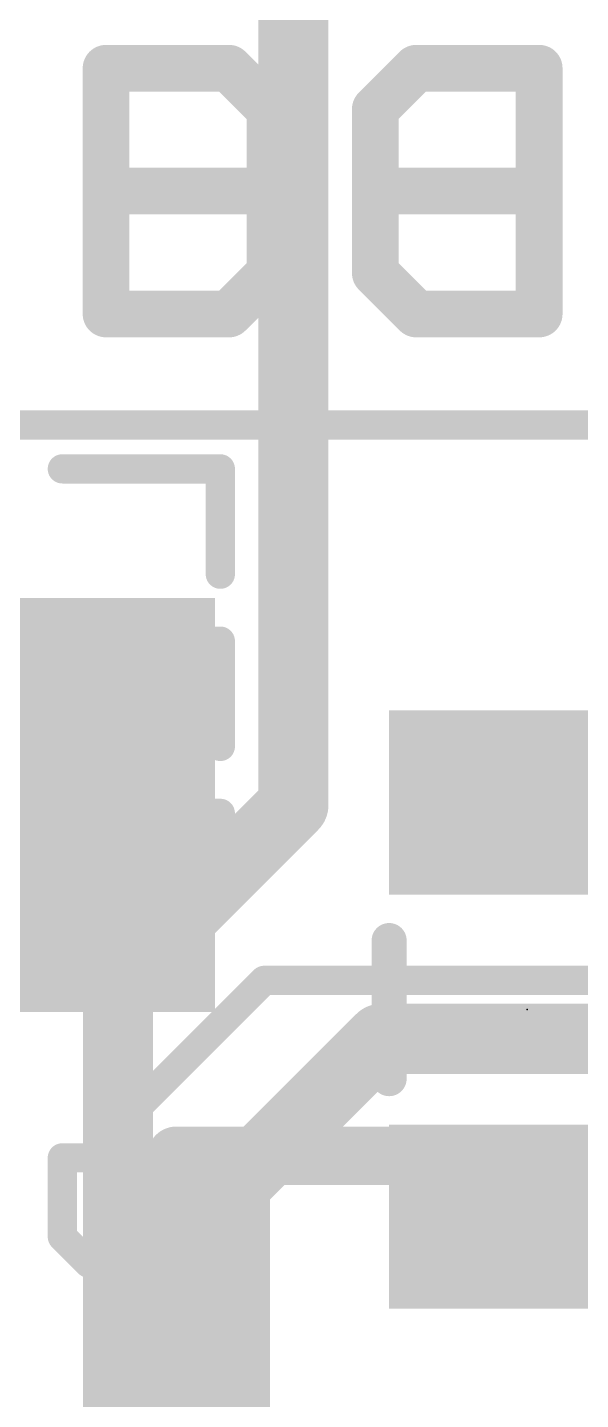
# Model space of a CAD drawing. Extents: x -9 to 98, y -21 to 39.
# Drawn here: x 5.19 to 7.6, y 24.34 to 30.3 of the extents above; entities that cross this region are included whole.
import ezdxf

# ---------------------------------------------------------------- set-up
doc = ezdxf.new("R2010")
doc.units = 0
for name, color, linetype in [('1', 12, 'CONTINUOUS'), ('16', 132, 'CONTINUOUS'), ('21', 41, 'CONTINUOUS'), ('22', 40, 'CONTINUOUS'), ('23', 53, 'CONTINUOUS'), ('51', 53, 'CONTINUOUS')]:
    doc.layers.add(name, color=color, linetype=linetype)

# ---------------------------------------------------------------- blocks, each defined once
blk = doc.blocks.new('RECT')
blk.add_solid([(-0.5, -0.5), (0.5, -0.5), (-0.5, 0.5), (0.5, 0.5)])

msp = doc.modelspace()

# ---------------------------------------------------------------- linework, layer by layer
at = {"layer": '1'}
for points, const_width in [([(4.699, 28.575), (10.033, 28.575)], 0.127), ([(6.223, 26.162), (5.588, 25.527)], 0.127), ([(9.779, 26.162), (6.223, 26.162)], 0.127), ([(5.588, 25.527), (5.588, 22.733)], 0.127), ([(8.89, 25.4), (5.842, 25.4)], 0.254), ([(5.842, 25.4), (5.842, 22.86)], 0.254)]:
    msp.add_lwpolyline(points, dxfattribs=dict(at, const_width=const_width))
for points, const_width in [([(6.223, 26.1938, 1), (6.223, 26.1303)], 0.0635), ([(6.2455, 26.1395, 1), (6.2005, 26.1845)], 0.0635), ([(5.5655, 25.5495, 1), (5.6105, 25.5045)], 0.0635), ([(5.6197, 25.527, 1), (5.5563, 25.527)], 0.0635), ([(5.842, 25.4635, 1), (5.842, 25.3365)], 0.127), ([(5.9055, 25.4, 1), (5.7785, 25.4)], 0.127)]:
    msp.add_lwpolyline(points, format="xyb", dxfattribs=dict(at, const_width=const_width))
at = {"layer": '16', "const_width": 0.3048}
for points in [[(6.35, 26.924), (6.35, 31.75)], [(5.588, 26.162), (6.35, 26.924)], [(5.588, 22.606), (5.588, 26.162)], [(6.096, 25.273), (6.731, 25.908)], [(6.731, 25.908), (8.509, 25.908)], [(6.096, 22.352), (6.096, 25.273)]]:
    msp.add_lwpolyline(points, dxfattribs=at)
at = {"layer": '16', "const_width": 0.1524}
for points in [[(6.4039, 26.8701, 1), (6.2961, 26.9779)], [(6.2738, 26.924, 1), (6.4262, 26.924)], [(5.6642, 26.162, 1), (5.5118, 26.162)], [(5.5341, 26.2159, 1), (5.6419, 26.1081)], [(6.731, 25.9842, 1), (6.731, 25.8318)], [(6.7849, 25.8541, 1), (6.6771, 25.9619)], [(6.1722, 25.273, 1), (6.0198, 25.273)], [(6.0421, 25.3269, 1), (6.1499, 25.2191)]]:
    msp.add_lwpolyline(points, format="xyb", dxfattribs=at)
at = {"layer": '21'}
for points, const_width in [([(5.5362, 30.1253), (5.5362, 29.0576)], 0.2032), ([(6.0701, 30.1253), (5.5362, 30.1253)], 0.2032), ([(6.248, 29.9474), (6.0701, 30.1253)], 0.2032), ([(6.248, 29.2355), (6.248, 29.9474)], 0.2032), ([(6.7056, 29.5915), (7.4174, 29.5915)], 0.2032), ([(6.0701, 29.0576), (6.248, 29.2355)], 0.2032), ([(5.5362, 29.0576), (6.0701, 29.0576)], 0.2032), ([(6.766, 26.335), (6.766, 25.735)], 0.1524)]:
    msp.add_lwpolyline(points, dxfattribs=dict(at, const_width=const_width))
for points, const_width in [([(5.587, 30.1253, 1), (5.4854, 30.1253)], 0.1016), ([(5.5362, 30.1761, 1), (5.5362, 30.0745)], 0.1016), ([(6.106, 30.1612, 1), (6.0341, 30.0894)], 0.1016), ([(6.0701, 30.0745, 1), (6.0701, 30.1761)], 0.1016), ([(6.2988, 29.9474, 1), (6.1972, 29.9474)], 0.1016), ([(6.2121, 29.9114, 1), (6.2839, 29.9833)], 0.1016), ([(6.7056, 29.6423, 1), (6.7056, 29.5407)], 0.1016), ([(7.4174, 29.5407, 1), (7.4174, 29.6423)], 0.1016), ([(6.2839, 29.1996, 1), (6.2121, 29.2715)], 0.1016), ([(6.1972, 29.2355, 1), (6.2988, 29.2355)], 0.1016), ([(5.5362, 29.1084, 1), (5.5362, 29.0068)], 0.1016), ([(6.0701, 29.0068, 1), (6.0701, 29.1084)], 0.1016), ([(5.4854, 29.0576, 1), (5.587, 29.0576)], 0.1016), ([(6.0341, 29.0935, 1), (6.106, 29.0217)], 0.1016), ([(6.8041, 26.335, 1), (6.7279, 26.335)], 0.0762), ([(6.7279, 25.735, 1), (6.8041, 25.735)], 0.0762)]:
    msp.add_lwpolyline(points, format="xyb", dxfattribs=dict(at, const_width=const_width))
at = {"layer": '22'}
for points, const_width in [([(6.706, 29.9474), (6.8839, 30.1253)], 0.2032), ([(6.8839, 30.1253), (7.4178, 30.1253)], 0.2032), ([(7.4178, 30.1253), (7.4178, 29.0576)], 0.2032), ([(6.706, 29.2355), (6.706, 29.9474)], 0.2032), ([(6.2484, 29.5915), (5.5366, 29.5915)], 0.2032), ([(6.8839, 29.0576), (6.706, 29.2355)], 0.2032), ([(7.4178, 29.0576), (6.8839, 29.0576)], 0.2032), ([(5.3461, 28.3845), (6.0325, 28.3845)], 0.127), ([(6.0325, 28.3845), (6.0325, 27.9269)], 0.127), ([(5.3461, 27.1785), (5.3461, 27.6361)], 0.127), ([(5.3461, 27.6361), (6.0325, 27.6361)], 0.127), ([(5.6893, 27.6361), (5.6893, 27.4073)], 0.127), ([(6.0325, 27.6361), (6.0325, 27.1785)], 0.127), ([(5.3461, 26.8877), (6.0325, 26.8877)], 0.127), ([(5.3461, 26.5445), (5.3461, 26.8877)], 0.127), ([(6.0325, 26.8877), (6.0325, 26.5445)], 0.127), ([(5.4605, 26.4301), (5.3461, 26.5445)], 0.127), ([(6.0325, 26.5445), (5.9181, 26.4301)], 0.127), ([(5.9181, 26.4301), (5.4605, 26.4301)], 0.127), ([(5.3461, 25.3908), (6.0325, 25.3908)], 0.127), ([(5.3461, 25.0476), (5.3461, 25.3908)], 0.127), ([(6.0325, 25.3908), (6.0325, 25.0476)], 0.127), ([(5.4605, 24.9332), (5.3461, 25.0476)], 0.127), ([(6.0325, 25.0476), (5.9181, 24.9332)], 0.127), ([(5.9181, 24.9332), (5.4605, 24.9332)], 0.127), ([(6.0325, 24.6424), (5.5749, 24.6424)], 0.127), ([(5.8037, 24.6424), (5.5749, 24.4136)], 0.127), ([(5.5749, 24.4136), (5.5749, 24.2992)], 0.127)]:
    msp.add_lwpolyline(points, dxfattribs=dict(at, const_width=const_width))
for points, const_width in [([(6.8839, 30.1761, 1), (6.8839, 30.0745)], 0.1016), ([(6.9199, 30.0894, 1), (6.848, 30.1612)], 0.1016), ([(7.4686, 30.1253, 1), (7.367, 30.1253)], 0.1016), ([(7.4178, 30.0745, 1), (7.4178, 30.1761)], 0.1016), ([(6.7568, 29.9474, 1), (6.6552, 29.9474)], 0.1016), ([(6.6701, 29.9833, 1), (6.7419, 29.9114)], 0.1016), ([(5.5366, 29.6423, 1), (5.5366, 29.5407)], 0.1016), ([(6.2484, 29.5407, 1), (6.2484, 29.6423)], 0.1016), ([(6.7419, 29.2715, 1), (6.6701, 29.1996)], 0.1016), ([(6.6552, 29.2355, 1), (6.7568, 29.2355)], 0.1016), ([(6.8839, 29.1084, 1), (6.8839, 29.0068)], 0.1016), ([(7.4178, 29.0068, 1), (7.4178, 29.1084)], 0.1016), ([(6.848, 29.0217, 1), (6.9199, 29.0935)], 0.1016), ([(7.367, 29.0576, 1), (7.4686, 29.0576)], 0.1016), ([(5.3461, 28.4163, 1), (5.3461, 28.3528)], 0.0635), ([(6.0643, 28.3845, 1), (6.0008, 28.3845)], 0.0635), ([(6.0325, 28.3528, 1), (6.0325, 28.4163)], 0.0635), ([(6.0008, 27.9269, 1), (6.0643, 27.9269)], 0.0635), ([(5.3779, 27.6361, 1), (5.3144, 27.6361)], 0.0635), ([(5.3461, 27.6678, 1), (5.3461, 27.6043)], 0.0635), ([(5.7211, 27.6361, 1), (5.6576, 27.6361)], 0.0635), ([(6.0643, 27.6361, 1), (6.0008, 27.6361)], 0.0635), ([(6.0325, 27.6043, 1), (6.0325, 27.6678)], 0.0635), ([(5.6576, 27.4073, 1), (5.7211, 27.4073)], 0.0635), ([(5.3144, 27.1785, 1), (5.3779, 27.1785)], 0.0635), ([(6.0008, 27.1785, 1), (6.0643, 27.1785)], 0.0635), ([(5.3461, 26.9194, 1), (5.3461, 26.8559)], 0.0635), ([(5.3779, 26.8877, 1), (5.3144, 26.8877)], 0.0635), ([(6.0643, 26.8877, 1), (6.0008, 26.8877)], 0.0635), ([(6.0325, 26.8559, 1), (6.0325, 26.9194)], 0.0635), ([(5.3686, 26.5669, 1), (5.3237, 26.522)], 0.0635), ([(6.055, 26.522, 1), (6.01, 26.5669)], 0.0635), ([(5.3144, 26.5445, 1), (5.3779, 26.5445)], 0.0635), ([(6.0008, 26.5445, 1), (6.0643, 26.5445)], 0.0635), ([(5.4605, 26.4618, 1), (5.4605, 26.3983)], 0.0635), ([(5.4381, 26.4076, 1), (5.483, 26.4525)], 0.0635), ([(5.8957, 26.4525, 1), (5.9406, 26.4076)], 0.0635), ([(5.9181, 26.3983, 1), (5.9181, 26.4618)], 0.0635), ([(5.3461, 25.4226, 1), (5.3461, 25.3591)], 0.0635), ([(5.3779, 25.3908, 1), (5.3144, 25.3908)], 0.0635), ([(6.0643, 25.3908, 1), (6.0008, 25.3908)], 0.0635), ([(6.0325, 25.3591, 1), (6.0325, 25.4226)], 0.0635), ([(5.3686, 25.0701, 1), (5.3237, 25.0252)], 0.0635), ([(6.055, 25.0252, 1), (6.01, 25.0701)], 0.0635), ([(5.3144, 25.0476, 1), (5.3779, 25.0476)], 0.0635), ([(6.0008, 25.0476, 1), (6.0643, 25.0476)], 0.0635), ([(5.4605, 24.965, 1), (5.4605, 24.9015)], 0.0635), ([(5.4381, 24.9108, 1), (5.483, 24.9557)], 0.0635), ([(5.8957, 24.9557, 1), (5.9406, 24.9108)], 0.0635), ([(5.9181, 24.9015, 1), (5.9181, 24.965)], 0.0635), ([(5.5749, 24.6742, 1), (5.5749, 24.6107)], 0.0635), ([(5.8262, 24.62, 1), (5.7813, 24.6649)], 0.0635), ([(6.0325, 24.6107, 1), (6.0325, 24.6742)], 0.0635), ([(5.6067, 24.4136, 1), (5.5432, 24.4136)], 0.0635), ([(5.5525, 24.4361, 1), (5.5974, 24.3912)], 0.0635)]:
    msp.add_lwpolyline(points, format="xyb", dxfattribs=dict(at, const_width=const_width))
at = {"layer": '23'}
msp.add_point((7.366, 26.035), dxfattribs=at)

# ---------------------------------------------------------------- block references
at = {"layer": '1'}
for p, xscale, yscale, rotation in [((5.21, 26.924), 1.6, 1.8, 180), ((7.366, 26.935), 0.8, 1.2, 270), ((7.366, 25.135), 0.8, 1.2, 270)]:
    msp.add_blockref('RECT', p, dxfattribs=dict(at, xscale=xscale, yscale=yscale, rotation=rotation))
at = {"layer": '51', "xscale": 0.7501, "yscale": 1.7, "rotation": 180}
msp.add_blockref('RECT', (5.1368, 26.9249), dxfattribs=at)

doc.saveas('drawing.dxf')
